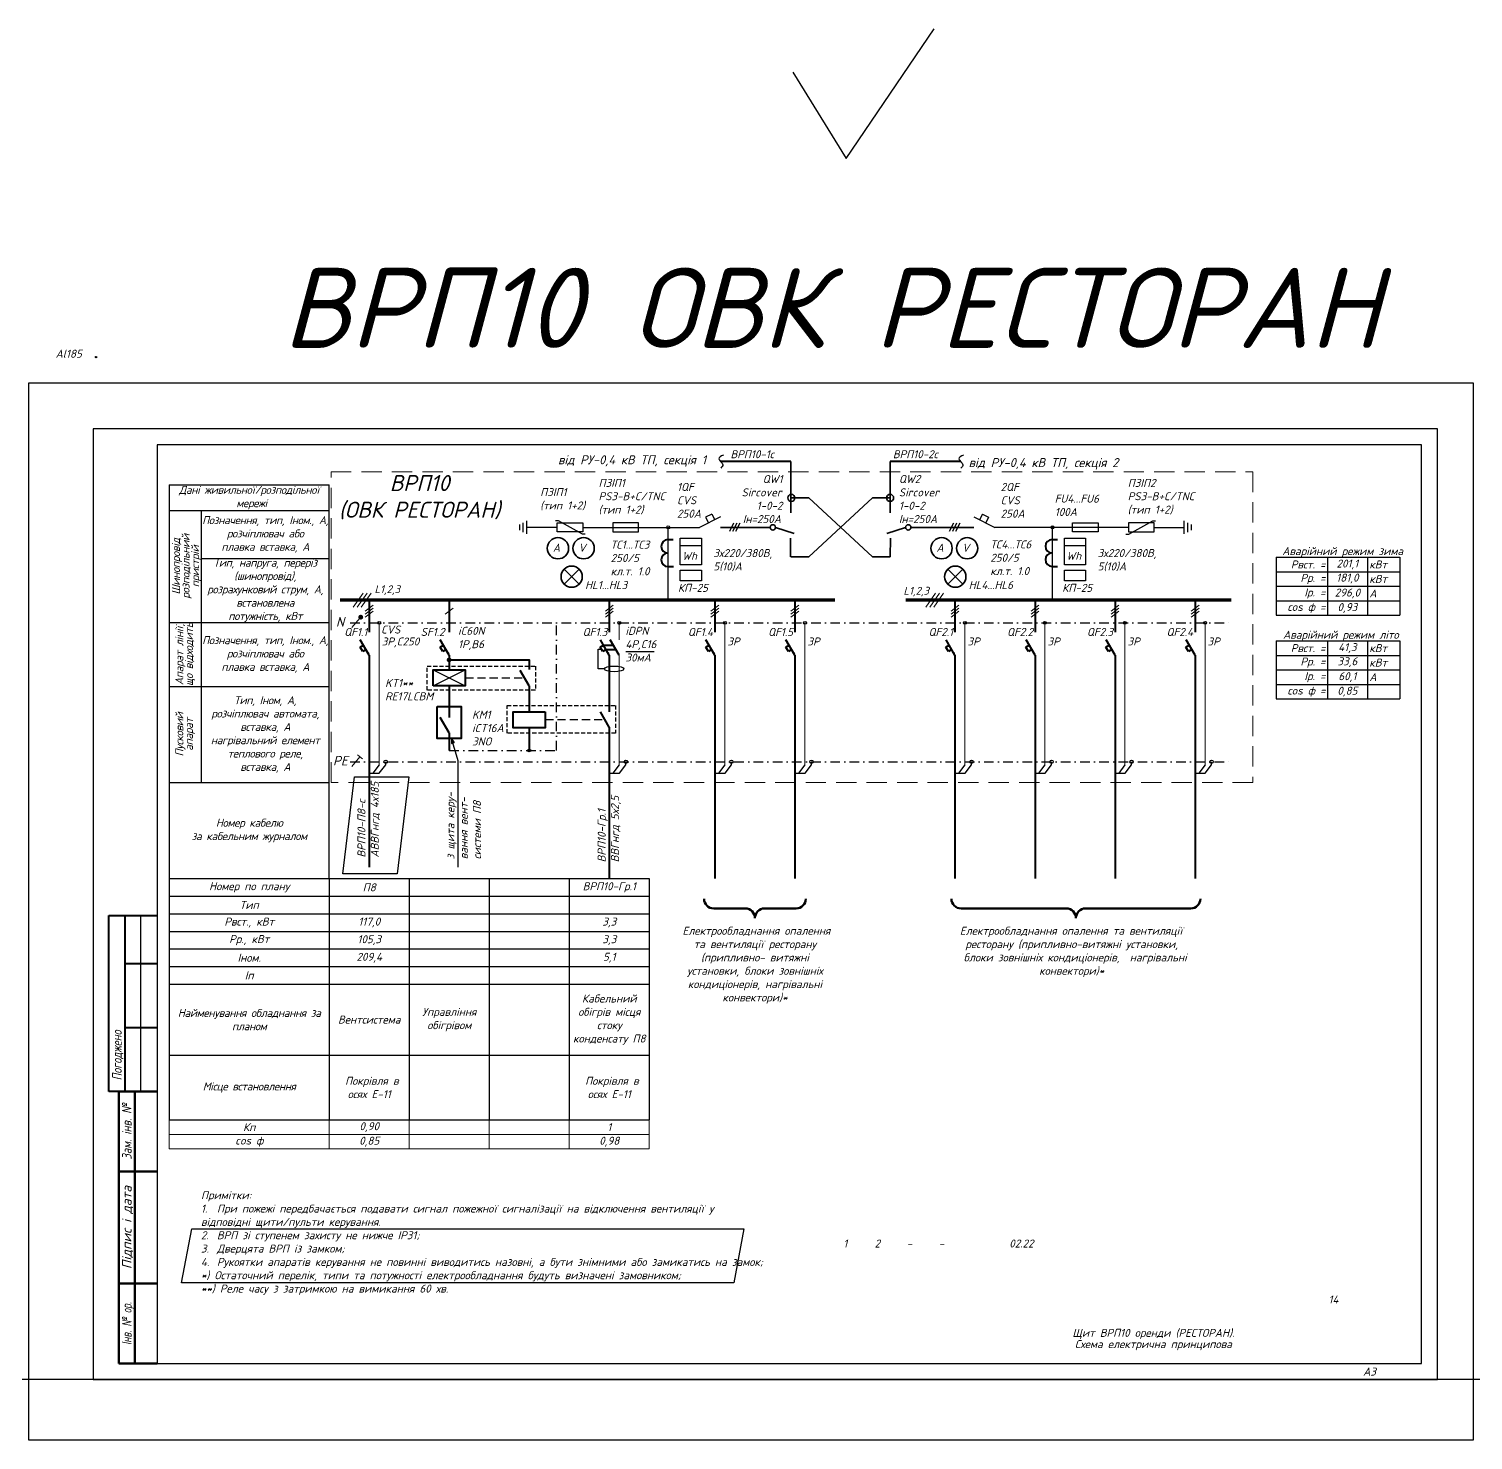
# Model space of a CAD drawing. Header units: millimetres. Extents: x -122434 to 1506205, y -201405 to 386015.
# Drawn here: x 1199843 to 1244965, y 152711 to 196798 of the extents above; entities that cross this region are included whole.
import ezdxf
from ezdxf.enums import TextEntityAlignment as Align

# ---------------------------------------------------------------- set-up
doc = ezdxf.new("R2010")
doc.units = ezdxf.units.MM
doc.linetypes.add('DASHDOTX2', pattern=[2, 1, -0.5, 0, -0.5])
doc.linetypes.add('DASHED', pattern=[9.525, 6.35, -3.175])
doc.layers.get('Defpoints').update_dxf_attribs({"color": 4})
for name, color, linetype in [('Cхема', 7, 'Continuous'), ('E_Зміни', 7, 'Continuous'), ('Схема', 7, 'Continuous')]:
    doc.layers.add(name, color=color, linetype=linetype)
doc.layers.add('Рамка внешняя', color=4, linetype='Continuous', lineweight=30, plot=False)
doc.styles.add('GOST 2.304', font='isocpeui.ttf')
doc.styles.add('ICO', font='isocpeui.ttf')
doc.styles.add('ГОСТ 2.304', font='isocpeui.ttf')
doc.styles.add('СГЕНЕРИР_СТИЛЬ_7', font='isocpeui.ttf')

# ---------------------------------------------------------------- blocks, each defined once
blk = doc.blocks.new('*U160')
at = {"color": 0, "lineweight": 40}
for p, q in [((0, 0), (0, -1005)), ((0, -1720), (-280, -1240)), ((-284, -1468), (-180, -1408)), ((-204, -1607), (-284, -1468)), ((-100, -1547), (-204, -1607))]:
    blk.add_line(p, q, dxfattribs=at)
at = {"color": 0, "lineweight": 13}
for p, q in [((-124, -348), (124, -163)), ((-124, -441), (124, -256)), ((-124, -533), (124, -348))]:
    blk.add_line(p, q, dxfattribs=at)
at = {"color": 0, "lineweight": 9}
for p, q in [((311, -711), (311, -1240)), ((311, -1240), (311, -1720)), ((311, -2461), (311, -1720)), ((311, -2941), (311, -2461)), ((311, -5151), (311, -2941))]:
    blk.add_line(p, q, dxfattribs=at)
at = {"lineweight": 40}
for p, q in [((0, -1720), (0, -2226)), ((0, -2226), (0, -2941)), ((0, -2941), (0, -4529))]:
    blk.add_line(p, q, dxfattribs=at)
at = {"color": 0}
blk.add_circle((311, -711), 46.3, dxfattribs=at)
at = {"color": 0, "lineweight": 40}
blk.add_point((-37, -1659), dxfattribs=at)
at = {"style": 'ГОСТ 2.304'}
blk.add_attdef('QF', text='', height=250, dxfattribs=at).set_placement((-61, -997), align=Align.MIDDLE_RIGHT)
at = {"lineweight": 50, "style": 'ГОСТ 2.304'}
for tag, p in [('ТYPE', (369, -1046)), ('CURRENT', (391, -1419))]:
    blk.add_attdef(tag, p, '', height=250, dxfattribs=at)
blk = doc.blocks.new('*U79')
at = {"lineweight": 40}
for p, q in [((4.94, 90), (4.94, 145)), ((4.94, 145), (19.94, 145)), ((9.94, 145), (9.94, 90)), ((9.94, 130), (19.94, 130)), ((9.94, 110), (19.94, 110)), ((19.94, 90), (4.94, 90))]:
    blk.add_line(p, q, dxfattribs=at)
at = {"lineweight": 25}
blk.add_line((14.94, 90), (14.94, 145), dxfattribs=at)
at = {"linetype": 'Continuous', "lineweight": 60}
for p, q in [((8, 5), (8, 90)), ((8, 90), (20, 90)), ((13, 5), (13, 90)), ((8, 65), (20, 65)), ((8, 30), (20, 30)), ((20, 5), (8, 5))]:
    blk.add_line(p, q, dxfattribs=at)
at = {"lineweight": 30, "ltscale": 100}
blk.add_lwpolyline([(20, 5), (415, 5), (415, 292), (20, 292)], close=True, dxfattribs=at)
at = {"layer": 'Рамка внешняя', "ltscale": 100}
blk.add_lwpolyline([(0, 0), (420, 0), (420, 297), (0, 297)], close=True, dxfattribs=at)
at = {"linetype": 'Continuous', "lineweight": 25, "style": 'СГЕНЕРИР_СТИЛЬ_7'}
for s, width, p in [('Погоджено', 0.8, (7.44, 101.27)), ('Зам. інв. №', 0.8, (10.5, 77.5)), ('Інв. № ор.', 0.7, (10.5, 17.5))]:
    blk.add_text(s, height=3, rotation=90, dxfattribs=dict(at, width=width)).set_placement(p, align=Align.MIDDLE_CENTER)
blk.add_text('Підпис і дата', height=3, rotation=90, dxfattribs=at).set_placement((10.5, 47.5), align=Align.MIDDLE_CENTER)
at = {"layer": 'Схема', "linetype": 'Continuous', "style": 'ГОСТ 2.304'}
blk.add_text('А3', height=2.5, dxfattribs=at).set_placement((396.77, 1.24))
blk = doc.blocks.new('*T82')
at = {"color": 0, "lineweight": -2, "transparency": 16777216}
for p, q in [((0, 0), (3860, 0)), ((0, 0), (0, -1813)), ((1600, 0), (1600, -1813)), ((2850, 0), (2850, -907)), ((3860, 0), (3860, -1813)), ((0, -453), (3860, -453)), ((0, -907), (3860, -907)), ((0, -1360), (3860, -1360)), ((0, -1813), (3860, -1813))]:
    blk.add_line(p, q, dxfattribs=at)
at = {"color": 0, "linetype": 'ByBlock', "lineweight": -2, "transparency": 16777216}
blk.add_line((2850, -907), (2850, -1813), dxfattribs=at)
at = {"color": 0, "lineweight": 20, "transparency": 16777216, "char_height": 250, "style": 'ГОСТ 2.304'}
for s, insert, width, attachment_point in [('Рвст. =', (1540, -227), 1480, 6), ('201,1', (2225, -227), 1130, 5), ('кВт', (2910, -227), 890, 4), ('Рр. =', (1540, -680), 1480, 6), ('181,0', (2225, -513), 1130, 2), ('кВт', (2910, -680), 890, 4), ('Ір. =', (1540, -1133), 1480, 6), ('296,0', (2225, -1133), 1130, 5), ('А', (2910, -1133), 890, 4), ('сos ф =', (1540, -1587), 1480, 6), ('0,93', (2225, -1587), 1130, 5)]:
    blk.add_mtext(s, dxfattribs=dict(at, insert=insert, width=width, attachment_point=attachment_point))
blk = doc.blocks.new('*T83')
at = {"color": 0, "lineweight": -2, "transparency": 16777216}
for p, q in [((0, 0), (3860, 0)), ((0, 0), (0, -1813)), ((1600, 0), (1600, -1813)), ((2850, 0), (2850, -907)), ((3860, 0), (3860, -1813)), ((0, -453), (3860, -453)), ((0, -907), (3860, -907)), ((0, -1360), (3860, -1360)), ((0, -1813), (3860, -1813))]:
    blk.add_line(p, q, dxfattribs=at)
at = {"color": 0, "linetype": 'ByBlock', "lineweight": -2, "transparency": 16777216}
blk.add_line((2850, -907), (2850, -1813), dxfattribs=at)
at = {"color": 0, "lineweight": 20, "transparency": 16777216, "char_height": 250, "style": 'ГОСТ 2.304'}
for s, insert, width, attachment_point in [('Рвст. =', (1540, -227), 1480, 6), ('41,3', (2225, -227), 1130, 5), ('кВт', (2910, -227), 890, 4), ('Рр. =', (1540, -680), 1480, 6), ('33,6', (2225, -513), 1130, 2), ('кВт', (2910, -680), 890, 4), ('Ір. =', (1540, -1133), 1480, 6), ('60,1', (2225, -1133), 1130, 5), ('А', (2910, -1133), 890, 4), ('сos ф =', (1540, -1587), 1480, 6), ('0,85', (2225, -1587), 1130, 5)]:
    blk.add_mtext(s, dxfattribs=dict(at, insert=insert, width=width, attachment_point=attachment_point))
blk = doc.blocks.new('*T84')
at = {"color": 0, "lineweight": -2, "transparency": 16777216}
for p, q in [((0, 0), (5000, 0)), ((0, 0), (0, -7540)), ((7500, 0), (12500, 0)), ((10000, 0), (10000, -7540)), ((12500, 0), (12500, -7540)), ((0, -550), (15000, -550)), ((5000, -550), (5000, -2200)), ((7500, -550), (7500, -3300)), ((15000, -550), (15000, -2200)), ((0, -1100), (15000, -1100)), ((0, -1650), (15000, -1650)), ((0, -2200), (5000, -2200)), ((7500, -2200), (15000, -2200)), ((0, -2750), (5000, -2750)), ((7500, -2750), (12500, -2750)), ((15000, -2750), (15000, -7540)), ((0, -3300), (15000, -3300)), ((5000, -3300), (5000, -5515)), ((0, -5515), (15000, -5515)), ((7500, -5515), (7500, -7540)), ((0, -7540), (15000, -7540))]:
    blk.add_line(p, q, dxfattribs=at)
at = {"color": 0, "linetype": 'ByBlock', "lineweight": -2, "transparency": 16777216}
for p, q in [((5000, 0), (7500, 0)), ((5000, 0), (5000, -550)), ((7500, 0), (7500, -550)), ((12500, 0), (15000, 0)), ((15000, 0), (15000, -550)), ((5000, -2200), (7500, -2200)), ((5000, -2200), (5000, -3300)), ((15000, -2200), (15000, -2750)), ((5000, -2750), (7500, -2750)), ((12500, -2750), (15000, -2750)), ((7500, -3300), (7500, -5515)), ((5000, -5515), (5000, -7540))]:
    blk.add_line(p, q, dxfattribs=at)
at = {"layer": 'Defpoints', "color": 8, "linetype": 'ByBlock', "lineweight": 0, "transparency": 16777216}
for p, q in [((0, -7540), (0, -8447)), ((5000, -7540), (5000, -8447)), ((7500, -7540), (7500, -8447)), ((10000, -7540), (10000, -8447)), ((12500, -7540), (12500, -8447)), ((15000, -7540), (15000, -8447)), ((0, -7994), (15000, -7994)), ((0, -8447), (15000, -8447))]:
    blk.add_line(p, q, dxfattribs=at)
at = {"color": 0, "transparency": 16777216, "char_height": 250, "attachment_point": 5, "style": 'ГОСТ 2.304'}
for s, insert, width in [('Номер по плану', (2500, -275), 4880), ('П8', (6250, -275), 2380), ('ВРП10-Гр.1', (13750, -275), 2380), ('Тип', (2500, -825), 4880), ('Рвст., кВт', (2500, -1375), 4880), ('117,0', (6250, -1375), 2380), ('3,3', (13750, -1375), 2380), ('Рр., кВт', (2500, -1925), 4880), ('105,3', (6250, -1925), 2380), ('3,3', (13750, -1925), 2380), ('Іном.', (2500, -2475), 4880), ('209,4', (6250, -2475), 2380), ('5,1', (13750, -2475), 2380), ('Іп', (2500, -3025), 4880), ('Управління обігрівом ', (8750, -4408), 2380), ('Кабельний обігрів місця стоку конденсату П8', (13750, -4408), 2380), ('{\\T0.95;\\C7;Найменування обладнання за планом}', (2500, -4408), 4880), ('Вентсистема', (6250, -4408), 2380), (' Покрівля в осях E-11', (6250, -6528), 2380), (' Покрівля в осях E-11', (13750, -6528), 2380), ('{\\T0.95;\\C7;Місце встановлення}', (2500, -6528), 4880)]:
    blk.add_mtext(s, dxfattribs=dict(at, insert=insert, width=width))
at = {"color": 7, "true_color": 0xffffff, "transparency": 16777216, "char_height": 250, "attachment_point": 5, "style": 'ГОСТ 2.304'}
for s, insert, width in [('Кп', (2500, -7767), 4880), ('0,90', (6250, -7767), 2380), ('1', (13750, -7767), 2380), ('cos ф', (2500, -8220), 4880), ('0,85', (6250, -8220), 2380), ('0,98', (13750, -8220), 2380)]:
    blk.add_mtext(s, dxfattribs=dict(at, insert=insert, width=width))

msp = doc.modelspace()

# ---------------------------------------------------------------- linework, layer by layer
at = {"lineweight": 40, "ltscale": 300}
for p, q in [((1223653, 183286), (1221450, 183286)), ((1228953, 183286), (1226750, 183286)), ((1212977, 178954), (1212977, 177949)), ((1212693, 177485), (1212797, 177545)), ((1212773, 177347), (1212693, 177485)), ((1212977, 177234), (1212697, 177714)), ((1212877, 177407), (1212773, 177347)), ((1212977, 177234), (1212977, 176775)), ((1215477, 176275), (1215197, 176755)), ((1212977, 176275), (1212977, 175285)), ((1215477, 176275), (1215477, 175462)), ((1212977, 174805), (1212697, 175285)), ((1217977, 174982), (1217697, 175462)), ((1212977, 174805), (1212977, 174255)), ((1215477, 174962), (1215477, 174255)), ((1217977, 174982), (1217977, 170258)), ((1210477, 174424), (1210477, 170605)), ((1221277, 174424), (1221277, 170255)), ((1223777, 174424), (1223777, 170255)), ((1228777, 174424), (1228777, 170255)), ((1231277, 174424), (1231277, 170255)), ((1233777, 174424), (1233777, 170255)), ((1236277, 174424), (1236277, 170255))]:
    msp.add_line(p, q, dxfattribs=at)
at = {"ltscale": 300}
for p, q in [((1204227, 182555), (1209227, 182555)), ((1209227, 170255), (1209227, 182555)), ((1204227, 181755), (1209227, 181755))]:
    msp.add_line(p, q, dxfattribs=at)
at = {"color": 7, "ltscale": 300}
for p, q in [((1204227, 182555), (1204227, 170255)), ((1205227, 181755), (1205227, 178255)), ((1205227, 180255), (1209227, 180255)), ((1204227, 178255), (1209227, 178255)), ((1205227, 178255), (1205227, 176255)), ((1204227, 176255), (1209227, 176255)), ((1205227, 176255), (1205227, 173255)), ((1204227, 173255), (1209227, 173255)), ((1204227, 170255), (1209227, 170255))]:
    msp.add_line(p, q, dxfattribs=at)
at = {"color": 7, "lineweight": 30, "ltscale": 300}
for p, q in [((1216386, 181427), (1216296, 181427)), ((1217136, 181013), (1216386, 181427)), ((1234206, 181013), (1234956, 181427)), ((1234956, 181427), (1235046, 181427)), ((1216347, 181226), (1215403, 181226)), ((1217225, 181013), (1217136, 181013)), ((1217146, 181226), (1220796, 181226)), ((1234196, 181226), (1230022, 181226)), ((1234117, 181013), (1234206, 181013)), ((1234995, 181226), (1235939, 181226)), ((1220193, 180657), (1220853, 180657)), ((1232198, 180657), (1232858, 180657))]:
    msp.add_line(p, q, dxfattribs=at)
at = {"color": 0, "lineweight": 30, "ltscale": 300}
for p, q in [((1221451, 181553), (1220796, 181226)), ((1221180, 181641), (1220986, 181543)), ((1220986, 181543), (1221075, 181365)), ((1221180, 181641), (1221269, 181463)), ((1229362, 181553), (1230017, 181226)), ((1229633, 181641), (1229544, 181463)), ((1229633, 181641), (1229827, 181543)), ((1229827, 181543), (1229738, 181365)), ((1219819, 178954), (1219819, 181226)), ((1231824, 178954), (1231824, 181226))]:
    msp.add_line(p, q, dxfattribs=at)
at = {"color": 0, "ltscale": 300}
for p, q in [((1221859, 181357), (1221728, 181095)), ((1221957, 181357), (1221826, 181095)), ((1222055, 181357), (1221924, 181095)), ((1228730, 181357), (1228600, 181095)), ((1228829, 181357), (1228698, 181095)), ((1228927, 181357), (1228796, 181095)), ((1210788, 173802), (1210591, 173543)), ((1210792, 173543), (1210994, 173803)), ((1210994, 173803), (1210994, 173903)), ((1221588, 173802), (1221391, 173543)), ((1221592, 173543), (1221794, 173803)), ((1221794, 173803), (1221794, 173903)), ((1224088, 173802), (1223891, 173543)), ((1224092, 173543), (1224294, 173803)), ((1224294, 173803), (1224294, 173903)), ((1229088, 173802), (1228891, 173543)), ((1229092, 173543), (1229294, 173803)), ((1229294, 173803), (1229294, 173903)), ((1231588, 173802), (1231391, 173543)), ((1231592, 173543), (1231794, 173803)), ((1231794, 173803), (1231794, 173903)), ((1234088, 173802), (1233891, 173543)), ((1234092, 173543), (1234294, 173803)), ((1234294, 173803), (1234294, 173903)), ((1236588, 173802), (1236391, 173543)), ((1236592, 173543), (1236794, 173803)), ((1236794, 173803), (1236794, 173903)), ((1210468, 173543), (1210792, 173543)), ((1221268, 173543), (1221592, 173543)), ((1223768, 173543), (1224092, 173543)), ((1228768, 173543), (1229092, 173543)), ((1231268, 173543), (1231592, 173543)), ((1233768, 173543), (1234092, 173543)), ((1236268, 173543), (1236592, 173543))]:
    msp.add_line(p, q, dxfattribs=at)
at = {"color": 7, "lineweight": 40, "ltscale": 300}
for p, q in [((1219808, 180842), (1219973, 180842)), ((1231813, 180847), (1231978, 180847)), ((1219808, 180002), (1219978, 180002)), ((1231813, 180007), (1231983, 180007))]:
    msp.add_line(p, q, dxfattribs=at)
at = {"lineweight": 15, "ltscale": 300}
for p, q in [((1210284, 179172), (1209979, 178735)), ((1210409, 179172), (1210103, 178735)), ((1210533, 179172), (1210227, 178735)), ((1228173, 179172), (1227867, 178735)), ((1228297, 179172), (1227991, 178735)), ((1228421, 179172), (1228115, 178735))]:
    msp.add_line(p, q, dxfattribs=at)
at = {"lineweight": 13, "ltscale": 300}
msp.add_line((1212853, 178513), (1213101, 178698), dxfattribs=at)
at = {"color": 0, "lineweight": 13}
for p, q in [((1217853, 178606), (1218101, 178791)), ((1217853, 178513), (1218101, 178698)), ((1217853, 178420), (1218101, 178605))]:
    msp.add_line(p, q, dxfattribs=at)
at = {"color": 0, "lineweight": 40}
for p, q in [((1217977, 178954), (1217977, 177949)), ((1217693, 177485), (1217797, 177545)), ((1217773, 177347), (1217693, 177485)), ((1217977, 177234), (1217697, 177714)), ((1217877, 177407), (1217773, 177347)), ((1217796, 177545), (1218107, 177545)), ((1217877, 177407), (1218187, 177407)), ((1218288, 177234), (1218008, 177714))]:
    msp.add_line(p, q, dxfattribs=at)
at = {"color": 0, "linetype": 'DASHDOTX2', "ltscale": 300}
msp.add_line((1209881, 178242), (1237415, 178242), dxfattribs=at)
at = {"color": 0, "lineweight": 9}
for p, q in [((1218288, 178242), (1218288, 177714)), ((1218288, 176492), (1218288, 177234)), ((1218288, 176012), (1218288, 176492)), ((1218288, 173802), (1218288, 176012))]:
    msp.add_line(p, q, dxfattribs=at)
msp.add_line((1218493, 177352), (1219379, 177352))
at = {"lineweight": 40}
for p, q in [((1217977, 177234), (1217977, 176727)), ((1217977, 176727), (1217977, 175462))]:
    msp.add_line(p, q, dxfattribs=at)
at = {"linetype": 'DASHDOTX2', "ltscale": 300}
msp.add_line((1209881, 173903), (1237415, 173903), dxfattribs=at)
at = {"color": 0, "ltscale": 200}
for p, q in [((1218288, 173803), (1218091, 173543)), ((1218292, 173543), (1218494, 173803)), ((1218494, 173803), (1218494, 173904)), ((1217977, 173543), (1218292, 173543))]:
    msp.add_line(p, q, dxfattribs=at)
msp.add_xline((1302, 154602), (-1, 0))
at = {"color": 3}
msp.add_lwpolyline([(1223711, 195448), (1225373, 192749), (1228125, 196798)], dxfattribs=at)
msp.add_lwpolyline([(1199843, 185736), (1244965, 185736), (1244965, 152711), (1199843, 152711)], close=True, dxfattribs=at)
at = {"linetype": 'DASHED', "lineweight": 18, "ltscale": 100}
msp.add_lwpolyline([(1209282, 182962), (1238082, 182962), (1238082, 173255), (1209282, 173255)], close=True, dxfattribs=at)
at = {"color": 7, "lineweight": 30, "ltscale": 100}
for points in [[(1215403, 181023), (1215403, 181429)], [(1235939, 181023), (1235939, 181429)], [(1215177, 181137), (1215177, 181315)], [(1215290, 181080), (1215290, 181372)], [(1236052, 181080), (1236052, 181372)], [(1236165, 181137), (1236165, 181315)]]:
    msp.add_lwpolyline(points, dxfattribs=at)
for points in [[(1216347, 181089), (1216347, 181363), (1217146, 181363), (1217146, 181089)], [(1218890, 181089), (1218890, 181363), (1218090, 181363), (1218090, 181089)], [(1232452, 181089), (1232452, 181363), (1233252, 181363), (1233252, 181089)], [(1234995, 181089), (1234995, 181363), (1234196, 181363), (1234196, 181089)], [(1220193, 180886), (1220853, 180886), (1220853, 180052), (1220193, 180052)], [(1232198, 180886), (1232858, 180886), (1232858, 180052), (1232198, 180052)], [(1220193, 179886), (1220853, 179886), (1220853, 179559), (1220193, 179559)], [(1232198, 179886), (1232858, 179886), (1232858, 179559), (1232198, 179559)]]:
    msp.add_lwpolyline(points, close=True, dxfattribs=at)
at = {"color": 0, "lineweight": 40, "ltscale": 100, "const_width": 100}
for points in [[(1209560, 178954), (1225027, 178954)], [(1227233, 178954), (1237415, 178954)]]:
    msp.add_lwpolyline(points, dxfattribs=at)
at = {"lineweight": 20, "ltscale": 100}
for points in [[(1210187, 178392), (1209930, 178092)], [(1210187, 174054), (1209930, 173754)], [(1210183, 174057), (1210264, 173994), (1210109, 174115)]]:
    msp.add_lwpolyline(points, dxfattribs=at)
at = {"lineweight": 9, "ltscale": 100, "const_width": 75}
msp.add_lwpolyline([(1210175, 178420, 1), (1210250, 178420, 1)], format="xyb", close=True, dxfattribs=at)
at = {"color": 0, "linetype": 'DASHDOTX2', "ltscale": 300}
msp.add_lwpolyline([(1212977, 174625), (1212977, 174255), (1216327, 174255), (1216327, 178242)], dxfattribs=at)
at = {"color": 0}
msp.add_lwpolyline([(1217826, 176804), (1217631, 176804), (1217631, 177416), (1217733, 177416)], dxfattribs=at)
at = {"linetype": 'DASHED', "ltscale": 20}
for points in [[(1212287, 176887), (1215666, 176887), (1215666, 176139), (1212287, 176139)], [(1214787, 175664), (1218174, 175664), (1218174, 174792), (1214787, 174792)]]:
    msp.add_lwpolyline(points, close=True, dxfattribs=at)
at = {"lineweight": 40, "ltscale": 300}
msp.add_lwpolyline([(1212977, 177084), (1215477, 177084), (1215477, 176780)], dxfattribs=at)
at = {"lineweight": 40, "ltscale": 100}
for points in [[(1212477, 176275), (1212477, 176775), (1213477, 176775), (1213477, 176275)], [(1212602, 175625), (1213352, 175625), (1213352, 174625), (1212602, 174625)], [(1215977, 175462), (1215977, 174962), (1214977, 174962), (1214977, 175462)]]:
    msp.add_lwpolyline(points, close=True, dxfattribs=at)
for points in [[(1212477, 176275), (1213477, 176775)], [(1212477, 176775), (1213477, 176275)], [(1213253, 170605), (1213253, 173930), (1213051, 174625), (1213051, 174475)], [(1213051, 174625), (1213051, 174475), (1213091, 174487)], [(1213051, 174625), (1213131, 174499), (1213091, 174487)]]:
    msp.add_lwpolyline(points)
at = {"linetype": 'DASHED', "ltscale": 40}
for points in [[(1213477, 176525), (1215331, 176525)], [(1215977, 175222), (1217837, 175222)]]:
    msp.add_lwpolyline(points, dxfattribs=at)
at = {"lineweight": 50, "ltscale": 100}
for points in [[(1221239, 169320), (1222226, 169320)], [(1222828, 169320), (1223815, 169320)], [(1228967, 169320), (1232254, 169320)], [(1232856, 169320), (1236143, 169320)]]:
    msp.add_lwpolyline(points, dxfattribs=at)
msp.add_circle((1201942, 186547), 21.5)
at = {"color": 0, "lineweight": 30}
for centre in [(1219819, 181226), (1231824, 181226)]:
    msp.add_circle(centre, 46.3, dxfattribs=at)
at = {"color": 0}
for centre, radius in [((1218288, 178242), 46.3), ((1215477, 174255), 46.3), ((1210994, 173903), 51.8), ((1218494, 173904), 51.8), ((1221794, 173903), 51.8), ((1224294, 173903), 51.8), ((1229294, 173903), 51.8), ((1231794, 173903), 51.8), ((1234294, 173903), 51.8), ((1236794, 173903), 51.8)]:
    msp.add_circle(centre, radius, dxfattribs=at)
at = {"lineweight": 40, "ltscale": 300}
msp.add_circle((1212977, 177084), 46.3, dxfattribs=at)
at = {"color": 7, "lineweight": 40}
for centre in [(1219808, 180631), (1231813, 180636), (1219808, 180212), (1231813, 180217)]:
    msp.add_arc(centre, 211, 90, 270, dxfattribs=at)
at = {"lineweight": 50}
for centre, start, end in [((1221239, 169621), 180, 270), ((1222226, 169019), 0, 90), ((1222828, 169019), 90, 180), ((1223815, 169621), 270, 0), ((1228967, 169621), 180, 270), ((1232254, 169019), 0, 90), ((1232856, 169019), 90, 180), ((1236143, 169621), 270, 0)]:
    msp.add_arc(centre, 301, start, end, dxfattribs=at)
at = {"color": 0}
msp.add_ellipse((1218130, 176804), major_axis=(-304, 0), ratio=0.29336, dxfattribs=at)
at = {"color": 7}
for points in [[(1221540, 183484), (1221396, 183362), (1221524, 183181), (1221460, 183075)], [(1229043, 183484), (1228899, 183362), (1229027, 183181), (1228963, 183075)]]:
    msp.add_spline(points, degree=3, dxfattribs=at)
at = {"lineweight": 40}
msp.add_point((1212940, 177295), dxfattribs=at)
at = {"color": 0, "lineweight": 40}
msp.add_point((1217940, 177295), dxfattribs=at)
at = {"layer": 'Cхема', "lineweight": 35}
for p, q in [((1223653, 183286), (1223653, 181678)), ((1226750, 183286), (1226750, 181678)), ((1223650, 182145), (1224206, 182145)), ((1224206, 182145), (1226198, 180307)), ((1226198, 182145), (1224206, 180307)), ((1226750, 182145), (1226198, 182145)), ((1223002, 181226), (1221451, 181226)), ((1223752, 181034), (1223169, 181226)), ((1226651, 181034), (1227235, 181226)), ((1227401, 181226), (1229362, 181226)), ((1223641, 180893), (1223641, 180307)), ((1226762, 180893), (1226753, 180307)), ((1223653, 180307), (1224206, 180307)), ((1226753, 180307), (1226198, 180307)), ((1217035, 179450), (1216567, 179919)), ((1216567, 179450), (1217035, 179919)), ((1229020, 179450), (1228552, 179919)), ((1228552, 179450), (1229020, 179919))]:
    msp.add_line(p, q, dxfattribs=at)
for centre, radius in [((1223663, 182145), 111), ((1223663, 182145), 111), ((1226750, 182145), 111), ((1226750, 182145), 111), ((1223085, 181226), 83.3), ((1227318, 181226), 83.3), ((1216372, 180574, 0), 332), ((1217174, 180574, 0), 332), ((1228357, 180574, 0), 332), ((1229158, 180574, 0), 332), ((1216801, 179684, 0), 332), ((1228786, 179684, 0), 332)]:
    msp.add_circle(centre, radius, dxfattribs=at)
at = {"layer": 'E_Зміни', "color": 1}
for points in [[(1210018, 173432), (1211718, 173432), (1211349, 170404), (1209649, 170404)], [(1204932, 159306), (1222185, 159306), (1221864, 157628), (1204611, 157628)]]:
    msp.add_lwpolyline(points, close=True, dxfattribs=at)

# ---------------------------------------------------------------- block references
at = {"xscale": 100, "yscale": 100, "zscale": 100}
msp.add_blockref('*U79', (1201851, 154602), dxfattribs=at)
for name, p in [('*T82', (1238811, 180293)), ('*T83', (1238811, 177680)), ('*T84', (1204227, 170255))]:
    msp.add_blockref(name, p)
at = {"lineweight": 50}
for p, values in [((1210477, 178954), {'QF': 'QF1.1', 'ТYPE': 'CVS', 'CURRENT': '3P,C250'}), ((1221277, 178954), {'QF': 'QF1.4', 'CURRENT': '3P'}), ((1223777, 178954), {'QF': 'QF1.5', 'CURRENT': '3P'}), ((1228777, 178954), {'QF': 'QF2.1', 'CURRENT': '3P'}), ((1231277, 178954), {'QF': 'QF2.2', 'CURRENT': '3P'}), ((1233777, 178954), {'QF': 'QF2.3', 'CURRENT': '3P'}), ((1236277, 178954), {'QF': 'QF2.4', 'CURRENT': '3P'})]:
    msp.add_blockref('*U160', p, dxfattribs=at).add_auto_attribs(values)

# ---------------------------------------------------------------- texts
at = {"color": 3, "lineweight": 40, "style": 'GOST 2.304'}
msp.add_text('ВРП10 ОВК РЕСТОРАН', height=2500, dxfattribs=at).set_placement((1207773, 186834, 0))
at = {"color": 0, "lineweight": 40}
for s, height, style, p in [('від РУ-0,4 кВ ТП, секція 1', 281.25, 'ГОСТ 2.304', (1216376, 183196)), ('ВРП10-1с', 250, 'GOST 2.304', (1221763, 183385)), ('ВРП10-2с', 250, 'GOST 2.304', (1226837, 183385)), ('від РУ-0,4 кВ ТП, секція 2', 281.25, 'ГОСТ 2.304', (1229202, 183109))]:
    msp.add_text(s, height=height, dxfattribs=dict(at, style=style)).set_placement(p)
at = {"color": 7, "lineweight": 40, "style": 'ГОСТ 2.304'}
for s, p in [('А', (1216213, 180464, 0)), ('V', (1217015, 180464, 0)), ('А', (1228198, 180464, 0)), ('V', (1229000, 180464, 0)), ('Wh', (1220251, 180210)), ('Wh', (1232256, 180210)), ('HL1...HL3', (1217221, 179299, 0)), ('HL4...HL6', (1229206, 179299, 0))]:
    msp.add_text(s, height=250, dxfattribs=at).set_placement(p)
at = {"color": 0, "lineweight": 9, "style": 'ICO'}
for s, height, p in [('L1,2,3', 243.1, (1210642, 179172)), ('L1,2,3', 243.1, (1227168, 179124)), ('N', 300, (1209437, 178124)), ('PE', 300, (1209344, 173786))]:
    msp.add_text(s, height=height, dxfattribs=at).set_placement(p)
at = {"lineweight": 40, "style": 'GOST 2.304'}
msp.add_text('SF1.2', height=250, dxfattribs=at).set_placement((1212083, 177832))
at = {"color": 3, "linetype": 'Continuous', "lineweight": 25, "insert": (1201088, 186650), "char_height": 250, "width": 1500, "attachment_point": 5, "line_spacing_factor": 0.84, "style": 'GOST 2.304'}
msp.add_mtext('Al185', dxfattribs=at)
at = {"ltscale": 100}
for s, width, insert, char_height, attachment_point, style in [('\\pi177.8;ВРП10 \\P(ОВК РЕСТОРАН)', 5924.15, (1211961, 182860), 500, 2, 'GOST 2.304'), ('ТС1...ТС3\\P250/5 \\Pкл.т. 1.0', 1652.14, (1218019, 180811), 250, 1, 'ГОСТ 2.304'), ('\\P3х220/380В, 5(10)А', 1842.83, (1221228, 180964, 0), 250, 1, 'GOST 2.304'), ('ТС4...ТС6\\P250/5 \\Pкл.т. 1.0', 1652.14, (1229880, 180818), 250, 1, 'ГОСТ 2.304'), ('\\P3х220/380В, 5(10)А', 1842.83, (1233233, 180964, 0), 250, 1, 'GOST 2.304'), ('Аварійний режим зима', 4941.25, (1239000, 180609), 250, 1, 'ГОСТ 2.304'), ('КП-25', 1652.14, (1220121, 179460), 250, 1, 'ГОСТ 2.304'), ('КП-25', 1652.14, (1232126, 179460), 250, 1, 'ГОСТ 2.304'), ('Аварійний режим літо', 4941.25, (1239026, 177996), 250, 1, 'ГОСТ 2.304'), ('\\pi88.9;Електрообладнання опалення та вентиляції ресторану (припливно- витяжні установки, блоки зовнішніх кондиціонерів, нагрівальні конвектори)*', 4794.57, (1222527, 168748, 0), 250, 2, 'GOST 2.304'), ('\\pi88.9;Електрообладнання опалення та вентиляції \\P\\pi264.09;ресторану (припливно-витяжні установки,  \\P\\pi209.35;блоки зовнішніх кондиціонерів,  нагрівальні \\P\\pi2567.6;конвектори)*', 7513.78, (1228838, 168748, 0), 250, 1, 'GOST 2.304')]:
    msp.add_mtext_dynamic_manual_height_columns(s, width=width, gutter_width=1250, heights=[0], dxfattribs=dict(at, insert=insert, char_height=char_height, attachment_point=attachment_point, style=style))
at = {"color": 7, "linetype": 'Continuous', "char_height": 250, "style": 'ГОСТ 2.304'}
for s, insert, width, attachment_point in [('\\pi1820.9;{\\C256;QW1\\P\\pi1159.8;Sircover\\P\\pi1630.4;1-0-2\\P\\pi1199.2;Iн=250А}', (1220948, 182110, 0), 2434.76, 4), ('{\\C256;QW2\\PSircover\\P1-0-2\\PIн=250А}', (1227024, 182110, 0), 1827.7, 4), ('{\\C256;ПЗІП1\\P(тип 1+2)}', (1215816, 182106), 4000, 4), ('{\\C256;ПЗІП1\\PPS3-B+C/TNC\\P(тип 1+2)}', (1217640, 182185, 0), 4000, 4), ('{\\C256;1QF\\PCVS\\P250А}', (1220092, 182071, 0), 4000, 4), ('{\\C256;2QF\\PCVS\\P250А}', (1230202, 182071, 0), 4000, 4), ('{\\C256;ПЗІП2\\PPS3-B+C/TNC\\P(тип 1+2)}', (1234173, 182185, 0), 4000, 4), ('{\\C256;FU4...FU6\\P100А }', (1231893, 181914), 1387.26, 4), ('{\\T0.95;Тип, напруга, переріз (шинопровід), розрахунковий струм, А, встановлена \\Pпотужність, кВт}', (1207227, 179255), 4000, 5), ('{\\T0.95;Позначення, тип, Iном., А, розчіплювач або \\Pплавка вставка, А}', (1207227, 177255), 4000, 5), ('{\\T0.95;Тип, Iном, А,\\Pрозчіплювач автомата,\\Pвставка, А\\Pнагрівальний елемент теплового реле,\\Pвставка, А}', (1207227, 174755), 4000, 5), ('{\\T0.95;Номер кабелю \\Pза кабельним журналом}', (1206727, 171755), 5000, 5)]:
    msp.add_mtext(s, dxfattribs=dict(at, insert=insert, width=width, attachment_point=attachment_point))
at = {"linetype": 'Continuous', "char_height": 250, "attachment_point": 5, "style": 'ГОСТ 2.304'}
for s, insert, width in [('{\\T0.95;Дані живильної/розподільної\\P мережі}', (1206727, 182155), 5000), ('{\\T0.95;Позначення, тип, Iном., А, розчіплювач або \\Pплавка вставка, А}', (1207227, 181005), 4000)]:
    msp.add_mtext(s, dxfattribs=dict(at, insert=insert, width=width))
at = {"color": 7, "linetype": 'Continuous', "char_height": 250, "attachment_point": 5, "rotation": 90, "line_spacing_factor": 0.72, "style": 'ГОСТ 2.304'}
for s, insert, width in [('{\\T0.95;Шинопровід\\Pрозподільний \\Pпристрій}', (1204772, 180005), 3500), ('{\\T0.95;Апарат лінії, що відходить}', (1204727, 177255), 2000), ('{\\T0.95;Пусковий \\Pапарат}', (1204727, 174755), 3000)]:
    msp.add_mtext(s, dxfattribs=dict(at, insert=insert, width=width))
at = {"lineweight": 15, "char_height": 250, "attachment_point": 1, "style": 'ГОСТ 2.304'}
for s, insert, width in [('{\\C7;iC60N\\P1P,B6}', (1213251, 178118, 0), 1265.99), ('{\\C7;iDPN\\P4P,C16\\P30мA}', (1218481, 178118, 0), 1265.99), ('{\\C7;KT1**\\PRE17LCBM}', (1210973, 176489, 0), 1265.99), ('{\\C7;KМ1\\PiCT16A\\P3NO}', (1213690, 175497, 0), 1265.99), ('Примітки:\\P\\pxt2,4,7;1.^IПри пожежі передбачається подавати сигнал пожежної сигналізації на відключення вентиляції у відповідні щити/пульти керуван{\\C7;ня.\\P2.^IВРП зі ступенем захисту не нижче IP31;\\P}3.^IДверцята ВРП із замком;\\P4.^IРукоятки апаратів керування не повинні виводитись назовні, а бути знімними або замикатись на замок;{\\C7;\\P\\ptz;}*) Остаточний перелік, типи та потужності електрообладнання будуть визначені замовником;\\P**) {\\C7;Реле часу з затримкою на вимикання 60 хв.}', (1205218, 160486), 16733.69)]:
    msp.add_mtext(s, dxfattribs=dict(at, insert=insert, width=width))
at = {"color": 2, "linetype": 'Continuous', "insert": (1210462, 170909), "char_height": 250, "width": 4000, "attachment_point": 4, "rotation": 90, "style": 'ГОСТ 2.304'}
msp.add_mtext('{\\C256;ВРП10-П8-с\\P\\pxt12;АВВГнгд 4х185}', dxfattribs=at)
at = {"color": 7, "linetype": 'Continuous', "char_height": 250, "width": 4000, "attachment_point": 4, "rotation": 90, "style": 'ГОСТ 2.304'}
for s, insert in [('\\pt3000;{\\C256;з щита керу-\\Pвання вент-\\Pсистеми П8}', (1213428, 170855)), ('{\\C256;ВРП10-Гр.1\\P\\pt3000;ВВГнгд 5х2,5}', (1217977, 170759, 0))]:
    msp.add_mtext(s, dxfattribs=dict(at, insert=insert))
at = {"linetype": 'Continuous', "lineweight": 25, "char_height": 250, "attachment_point": 5, "line_spacing_factor": 0.84, "style": 'GOST 2.304'}
for s, insert, width in [('{\\C7;14}', (1240601, 157102), 1500), ('\\pi250;Щит ВРП10 оренди (РЕСТОРАН). \\PСхема електрична принципова', (1234851, 155852), 7000)]:
    msp.add_mtext(s, dxfattribs=dict(at, insert=insert, width=width))
at = {"style": 'ГОСТ 2.304'}
msp.add_attdef('QF1.3', text='QF', height=250, dxfattribs=at).set_placement((1217916, 177956), align=Align.MIDDLE_RIGHT)
at = {"layer": 'E_Зміни', "linetype": 'Continuous', "lineweight": 25, "char_height": 250, "width": 1000, "attachment_point": 5, "line_spacing_factor": 0.84, "style": 'GOST 2.304'}
for s, insert in [('{\\C7;1}', (1225351, 158852)), ('{\\C7;2}', (1226351, 158852)), ('{\\C7;-}', (1227351, 158852)), ('{\\C7;-}', (1228351, 158852)), ('{\\C7;02.22}', (1230851, 158852))]:
    msp.add_mtext(s, dxfattribs=dict(at, insert=insert))

doc.saveas('drawing.dxf')
